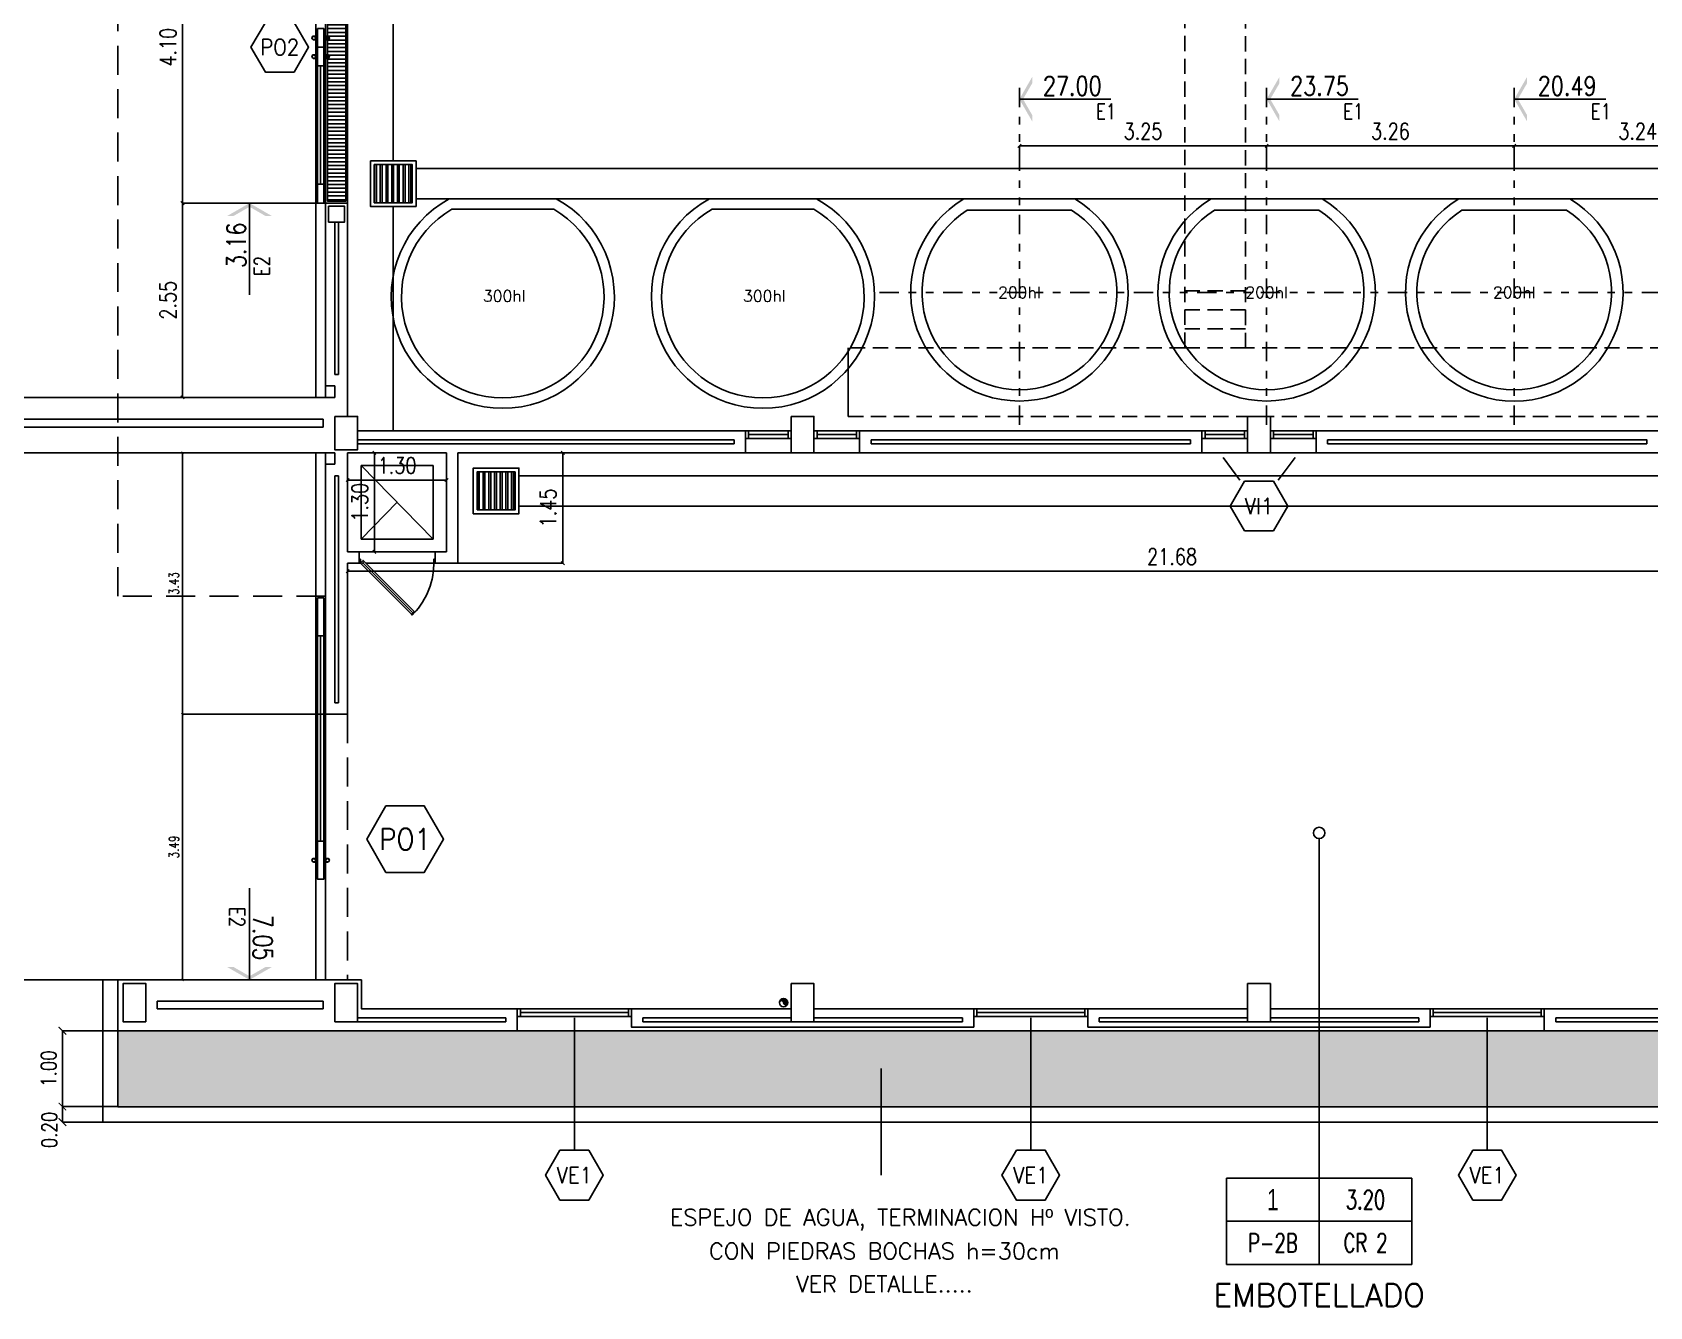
# Model space of a CAD drawing. Extents: x 3 to 114, y 126 to 173.
# Drawn here: x 19.88 to 41.13, y 127.44 to 144.2 of the extents above; entities that cross this region are included whole.
import ezdxf
from ezdxf.enums import TextEntityAlignment as Align

# ---------------------------------------------------------------- set-up
doc = ezdxf.new("R2010")
doc.units = 0
doc.header["$LTSCALE"] = 0.02
doc.header["$MEASUREMENT"] = 0
doc.header["$PDMODE"] = 35
for name, pattern in [('DIVIDE', [31.75, 12.7, -6.35, 0, -6.35, 0, -6.35]), ('HIDDEN', [9.525, 6.35, -3.175]), ('TRAZOS2', [0.375, 0.25, -0.125])]:
    doc.linetypes.add(name, pattern=pattern)
doc.layers.get('0').update_dxf_attribs({"linetype": 'CONTINUOUS'})
doc.layers.get('Defpoints').update_dxf_attribs({"linetype": 'CONTINUOUS'})
for name, color, linetype in [('-alisado-ferrite rojo', 24, 'CONTINUOUS'), ('-CARP-MARC', 2, 'CONTINUOUS'), ('-CARP-VIDRI', 1, 'CONTINUOUS'), ('-LOCAL-TXT', 3, 'CONTINUOUS'), ('-REJILLAS', 8, 'CONTINUOUS'), ('-tabique-tanque', 5, 'CONTINUOUS'), ('-VISTA-3', 8, 'CONTINUOUS'), ('10-1-COTA-ACUM-100', 2, 'CONTINUOUS'), ('10-2-COTA-ACUM-100', 2, 'CONTINUOUS'), ('10-CARP-DETA', 30, 'CONTINUOUS'), ('10-CARP-INSE-SIMB', 2, 'CONTINUOUS'), ('10-CARP-MANO-ABRI', 30, 'CONTINUOUS'), ('10-CARP-MARC', 2, 'CONTINUOUS'), ('10-CARP-VENT-ANRE', 4, 'CONTINUOUS'), ('10-COTA-PARC-100', 4, 'CONTINUOUS'), ('10-TERMINACION-LOCALES', 7, 'CONTINUOUS'), ('10-TERMINACION-MUROS', 2, 'CONTINUOUS'), ('252', 252, 'CONTINUOUS'), ('AGUA', 140, 'CONTINUOUS'), ('columnas', 6, 'CONTINUOUS'), ('EJES-TANQUES', 1, 'TRAZOS2'), ('ladrillo', 30, 'CONTINUOUS'), ('PROYECCION', 7, 'HIDDEN'), ('VISTA-1', 7, 'CONTINUOUS'), ('VISTA-3', 8, 'CONTINUOUS'), ('VISTA-4', 1, 'CONTINUOUS')]:
    doc.layers.add(name, color=color, linetype=linetype)
doc.styles.add('arial', font='ARIAL.TTF')
doc.styles.add('COTAS', font='ROMANS.shx', dxfattribs={"width": 0.8})
doc.styles.add('NICO', font='romans.shx', dxfattribs={"height": 0.2})
doc.styles.add('ROMANS', font='romans')
doc.dimstyles.new('COTA-S-S-2-100', dxfattribs={"dimscale": 2, "dimtxt": 2, "dimasz": 0.05, "dimexe": 0, "dimexo": 0, "dimgap": 0.04, "dimtad": 1, "dimzin": 0, "dimdsep": 46, "dimtxsty": 'COTAS', "dimblk1": 'ARCHTICK', "dimblk2": 'ARCHTICK', "dimsah": 1, "dimcen": 0.1, "dimclrd": 256, "dimclre": 8, "dimclrt": 256, "dimadec": 0, "dimazin": 0, "dimtfac": 1, "dimtix": 1, "dimtmove": 2, "dimatfit": 3, "dimldrblk": 'ARCHTICK', "dimfxl": 0, "dimtolj": 1, "dimtzin": 0, "dimarcsym": 0})
doc.dimstyles.new('COTA-S-S-2-50', dxfattribs={"dimscale": 0.5, "dimtxt": 0.25, "dimasz": 0.05, "dimexe": 0, "dimexo": 0, "dimgap": 0.1, "dimtad": 1, "dimzin": 4, "dimdsep": 46, "dimtxsty": 'COTAS', "dimblk": 'OBLIQUE', "dimblk1": 'NONE', "dimblk2": 'M2_COTA', "dimcen": 0.1, "dimclrd": 2, "dimclre": 2, "dimclrt": 2, "dimadec": 0, "dimazin": 0, "dimtfac": 1, "dimtix": 1, "dimtmove": 2, "dimatfit": 3, "dimldrblk": 'M2_COTA', "dimfxl": 0, "dimtolj": 1, "dimtzin": 0, "dimarcsym": 0})

# ---------------------------------------------------------------- blocks, each defined once
blk = doc.blocks.new('FLE-A-ID')
at = {"linetype": 'ByBlock'}
blk.add_line((1.204, 0), (0, 0), dxfattribs=at)
for points in [[(0.168, 0.292), (0.168, 0.208), (0, 0), (0.048, 0)], [(0.168, -0.292), (0.168, -0.208), (0, 0), (0.048, 0)]]:
    blk.add_solid(points)
at = {"style": 'COTAS', "width": 0.8}
blk.add_attdef('NUMEJE', (1.204, 0.262), '', height=0.2, rotation=180, dxfattribs=at)
blk.add_attdef('ACUTA', text='', height=0.25, rotation=180, dxfattribs=at).set_placement((0.333, -0.05), align=Align.RIGHT)
blk = doc.blocks.new('_OBLIQUE')
at = {"color": 0, "linetype": 'ByBlock'}
blk.add_line((-0.5, -0.5), (0.5, 0.5), dxfattribs=at)
blk = doc.blocks.new('*D26')
at = {"layer": '10-COTA-PARC-100', "color": 2, "lineweight": -2}
for p, q in [((21, 159.369), (19.35, 159.369)), ((19.35, 159.369), (19.35, 139.399)), ((21, 139.399), (19.35, 139.399))]:
    blk.add_line(p, q, dxfattribs=at)
at = {"layer": 'Defpoints', "color": 0}
for p in [(21, 159.369), (19.35, 139.399), (21, 139.399)]:
    blk.add_point(p, dxfattribs=at)
at = {"layer": '10-COTA-PARC-100', "color": 2, "lineweight": -2, "xscale": 0.0425, "yscale": 0.0425, "zscale": 0.0425}
for p, rotation in [((19.35, 159.369), 90), ((19.35, 139.399), 270)]:
    blk.add_blockref('_OBLIQUE', p, dxfattribs=dict(at, rotation=rotation))
at = {"layer": '10-COTA-PARC-100', "color": 2, "insert": (19.159, 148.884), "char_height": 0.2125, "attachment_point": 5, "rotation": 90, "style": 'COTAS'}
blk.add_mtext('\\A1;19.97', dxfattribs=at)
blk = doc.blocks.new('_None')
blk = doc.blocks.new('M2_COTA')
for p, q in [((-1, 0), (0, 0)), ((0, 1), (0, -1))]:
    blk.add_line(p, q)
at = {"const_width": 0.2}
blk.add_lwpolyline([(-1, -1), (1, 1)], dxfattribs=at)
blk = doc.blocks.new('*D88')
at = {"layer": '10-COTA-PARC-100', "color": 2, "lineweight": -2}
for p, q in [((24.02, 136.289), (24.02, 137.113)), ((45.695, 137.113), (24.02, 137.113)), ((45.695, 135.369), (45.695, 137.113))]:
    blk.add_line(p, q, dxfattribs=at)
at = {"layer": 'Defpoints', "color": 0}
for p in [(24.02, 137.113), (24.02, 136.289), (45.695, 135.369)]:
    blk.add_point(p, dxfattribs=at)
at = {"layer": '10-COTA-PARC-100', "color": 2, "lineweight": -2, "xscale": 0.0425, "yscale": 0.0425, "zscale": 0.0425, "rotation": 180}
blk.add_blockref('_OBLIQUE', (24.02, 137.113), dxfattribs=at)
at = {"layer": '10-COTA-PARC-100', "color": 2, "lineweight": -2, "xscale": 0.0425, "yscale": 0.0425, "zscale": 0.0425}
blk.add_blockref('_OBLIQUE', (45.695, 137.113), dxfattribs=at)
at = {"layer": '10-COTA-PARC-100', "color": 2, "insert": (34.857, 137.305), "char_height": 0.2125, "attachment_point": 5, "style": 'COTAS'}
blk.add_mtext('\\A1;21.68', dxfattribs=at)
blk = doc.blocks.new('*D89')
at = {"layer": '10-COTA-PARC-100', "color": 2, "lineweight": -2}
for p, q in [((24.02, 138.669), (24.02, 138.312)), ((25.32, 138.669), (25.32, 138.312)), ((24.02, 138.312), (25.32, 138.312))]:
    blk.add_line(p, q, dxfattribs=at)
at = {"layer": 'Defpoints', "color": 0}
for p in [(24.02, 138.669), (25.32, 138.669), (25.32, 138.312)]:
    blk.add_point(p, dxfattribs=at)
at = {"layer": '10-COTA-PARC-100', "color": 2, "lineweight": -2, "xscale": 0.0425, "yscale": 0.0425, "zscale": 0.0425, "rotation": 180}
blk.add_blockref('_OBLIQUE', (24.02, 138.312), dxfattribs=at)
at = {"layer": '10-COTA-PARC-100', "color": 2, "lineweight": -2, "xscale": 0.0425, "yscale": 0.0425, "zscale": 0.0425}
blk.add_blockref('_OBLIQUE', (25.32, 138.312), dxfattribs=at)
at = {"layer": '10-COTA-PARC-100', "color": 2, "insert": (24.67, 138.503), "char_height": 0.2125, "attachment_point": 5, "style": 'COTAS'}
blk.add_mtext('\\A1;1.30', dxfattribs=at)
blk = doc.blocks.new('*D90')
at = {"layer": '10-COTA-PARC-100', "color": 2, "lineweight": -2}
for p, q in [((24.02, 138.669), (24.371, 138.669)), ((24.371, 138.669), (24.371, 137.369)), ((24.02, 137.369), (24.371, 137.369))]:
    blk.add_line(p, q, dxfattribs=at)
at = {"layer": 'Defpoints', "color": 0}
for p in [(24.02, 138.669), (24.02, 137.369), (24.371, 137.369)]:
    blk.add_point(p, dxfattribs=at)
at = {"layer": '10-COTA-PARC-100', "color": 2, "lineweight": -2, "xscale": 0.0425, "yscale": 0.0425, "zscale": 0.0425}
for p, rotation in [((24.371, 138.669), 90), ((24.371, 137.369), 270)]:
    blk.add_blockref('_OBLIQUE', p, dxfattribs=dict(at, rotation=rotation))
at = {"layer": '10-COTA-PARC-100', "color": 2, "insert": (24.18, 138.019), "char_height": 0.2125, "attachment_point": 5, "rotation": 90, "style": 'COTAS'}
blk.add_mtext('\\A1;1.30', dxfattribs=at)
blk = doc.blocks.new('*D91')
at = {"layer": '10-COTA-PARC-100', "color": 2, "lineweight": -2}
for p, q in [((25.47, 138.669), (26.847, 138.669)), ((26.847, 137.219), (26.847, 138.669)), ((25.47, 137.219), (26.847, 137.219))]:
    blk.add_line(p, q, dxfattribs=at)
at = {"layer": 'Defpoints', "color": 0}
for p in [(25.47, 138.669), (26.847, 138.669), (25.47, 137.219)]:
    blk.add_point(p, dxfattribs=at)
at = {"layer": '10-COTA-PARC-100', "color": 2, "lineweight": -2, "xscale": 0.0425, "yscale": 0.0425, "zscale": 0.0425}
for p, rotation in [((26.847, 138.669), 90), ((26.847, 137.219), 270)]:
    blk.add_blockref('_OBLIQUE', p, dxfattribs=dict(at, rotation=rotation))
at = {"layer": '10-COTA-PARC-100', "color": 2, "insert": (26.655, 137.944), "char_height": 0.2125, "attachment_point": 5, "rotation": 90, "style": 'COTAS'}
blk.add_mtext('\\A1;1.45', dxfattribs=at)
blk = doc.blocks.new('*D95')
at = {"layer": '10-COTA-PARC-100', "color": 2, "lineweight": -2}
for p, q in [((23.23, 146.053), (21.85, 146.053)), ((21.85, 146.053), (21.85, 141.953)), ((23.23, 141.953), (21.85, 141.953))]:
    blk.add_line(p, q, dxfattribs=at)
at = {"layer": 'Defpoints', "color": 0}
for p in [(23.23, 146.053), (21.85, 141.953), (23.23, 141.953)]:
    blk.add_point(p, dxfattribs=at)
at = {"layer": '10-COTA-PARC-100', "color": 2, "lineweight": -2, "xscale": 0.0425, "yscale": 0.0425, "zscale": 0.0425}
for p, rotation in [((21.85, 146.053), 90), ((21.85, 141.953), 270)]:
    blk.add_blockref('_OBLIQUE', p, dxfattribs=dict(at, rotation=rotation))
at = {"layer": '10-COTA-PARC-100', "color": 2, "insert": (21.659, 144.003), "char_height": 0.2125, "attachment_point": 5, "rotation": 90, "style": 'COTAS'}
blk.add_mtext('\\A1;4.10', dxfattribs=at)
blk = doc.blocks.new('*D96')
at = {"layer": '10-COTA-PARC-100', "color": 2, "lineweight": -2}
for p, q in [((23.23, 141.953), (21.85, 141.953)), ((21.85, 141.953), (21.85, 139.399)), ((23.23, 139.399), (21.85, 139.399))]:
    blk.add_line(p, q, dxfattribs=at)
at = {"layer": 'Defpoints', "color": 0}
for p in [(23.23, 141.953), (21.85, 139.399), (23.23, 139.399)]:
    blk.add_point(p, dxfattribs=at)
at = {"layer": '10-COTA-PARC-100', "color": 2, "lineweight": -2, "xscale": 0.0425, "yscale": 0.0425, "zscale": 0.0425}
for p, rotation in [((21.85, 141.953), 90), ((21.85, 139.399), 270)]:
    blk.add_blockref('_OBLIQUE', p, dxfattribs=dict(at, rotation=rotation))
at = {"layer": '10-COTA-PARC-100', "color": 2, "insert": (21.659, 140.676), "char_height": 0.2125, "attachment_point": 5, "rotation": 90, "style": 'COTAS'}
blk.add_mtext('\\A1;2.55', dxfattribs=at)
blk = doc.blocks.new('*D131')
at = {"layer": '10-COTA-PARC-100', "color": 2, "lineweight": -2}
for p, q in [((39.355, 142.409), (39.355, 142.707)), ((42.6, 142.707), (39.355, 142.707)), ((42.6, 142.409), (42.6, 142.707))]:
    blk.add_line(p, q, dxfattribs=at)
at = {"layer": 'Defpoints', "color": 0}
for p in [(39.355, 142.707), (39.355, 142.409), (42.6, 142.409)]:
    blk.add_point(p, dxfattribs=at)
at = {"layer": '10-COTA-PARC-100', "color": 2, "lineweight": -2, "xscale": 0.0425, "yscale": 0.0425, "zscale": 0.0425, "rotation": 180}
blk.add_blockref('_OBLIQUE', (39.355, 142.707), dxfattribs=at)
at = {"layer": '10-COTA-PARC-100', "color": 2, "lineweight": -2, "xscale": 0.0425, "yscale": 0.0425, "zscale": 0.0425}
blk.add_blockref('_OBLIQUE', (42.6, 142.707), dxfattribs=at)
at = {"layer": '10-COTA-PARC-100', "color": 2, "insert": (40.978, 142.898), "char_height": 0.2125, "attachment_point": 5, "style": 'COTAS'}
blk.add_mtext('\\A1;3.24', dxfattribs=at)
blk = doc.blocks.new('*D132')
at = {"layer": '10-COTA-PARC-100', "color": 2, "lineweight": -2}
for p, q in [((36.1, 142.409), (36.1, 142.707)), ((39.355, 142.707), (36.1, 142.707)), ((39.355, 142.409), (39.355, 142.707))]:
    blk.add_line(p, q, dxfattribs=at)
at = {"layer": 'Defpoints', "color": 0}
for p in [(36.1, 142.707), (36.1, 142.409), (39.355, 142.409)]:
    blk.add_point(p, dxfattribs=at)
at = {"layer": '10-COTA-PARC-100', "color": 2, "lineweight": -2, "xscale": 0.0425, "yscale": 0.0425, "zscale": 0.0425, "rotation": 180}
blk.add_blockref('_OBLIQUE', (36.1, 142.707), dxfattribs=at)
at = {"layer": '10-COTA-PARC-100', "color": 2, "lineweight": -2, "xscale": 0.0425, "yscale": 0.0425, "zscale": 0.0425}
blk.add_blockref('_OBLIQUE', (39.355, 142.707), dxfattribs=at)
at = {"layer": '10-COTA-PARC-100', "color": 2, "insert": (37.728, 142.898), "char_height": 0.2125, "attachment_point": 5, "style": 'COTAS'}
blk.add_mtext('\\A1;3.26', dxfattribs=at)
blk = doc.blocks.new('*D133')
at = {"layer": '10-COTA-PARC-100', "color": 2, "lineweight": -2}
for p, q in [((32.85, 142.409), (32.85, 142.707)), ((36.1, 142.707), (32.85, 142.707)), ((36.1, 142.409), (36.1, 142.707))]:
    blk.add_line(p, q, dxfattribs=at)
at = {"layer": 'Defpoints', "color": 0}
for p in [(32.85, 142.707), (32.85, 142.409), (36.1, 142.409)]:
    blk.add_point(p, dxfattribs=at)
at = {"layer": '10-COTA-PARC-100', "color": 2, "lineweight": -2, "xscale": 0.0425, "yscale": 0.0425, "zscale": 0.0425, "rotation": 180}
blk.add_blockref('_OBLIQUE', (32.85, 142.707), dxfattribs=at)
at = {"layer": '10-COTA-PARC-100', "color": 2, "lineweight": -2, "xscale": 0.0425, "yscale": 0.0425, "zscale": 0.0425}
blk.add_blockref('_OBLIQUE', (36.1, 142.707), dxfattribs=at)
at = {"layer": '10-COTA-PARC-100', "color": 2, "insert": (34.475, 142.898), "char_height": 0.2125, "attachment_point": 5, "style": 'COTAS'}
blk.add_mtext('\\A1;3.25', dxfattribs=at)
blk = doc.blocks.new('LOCAL-TERMIS')
at = {"layer": '10-TERMINACION-LOCALES'}
for p, q in [((0.65, 0.303), (-0.65, 0.303)), ((-0.65, 0.303), (-0.65, -0.303)), ((0, 0.303), (0, -0.303)), ((0.65, -0.303), (0.65, 0.303)), ((-0.65, -0.303), (0.65, -0.303))]:
    blk.add_line(p, q, dxfattribs=at)
blk.add_lwpolyline([(0.65, 0), (-0.65, 0)], dxfattribs=at)
at = {"layer": '10-TERMINACION-LOCALES', "style": 'COTAS', "width": 0.7}
for tag, p in [('H-CIE', (0.325, 0.152)), ('PISO', (-0.325, -0.152)), ('TERM', (0.325, -0.152))]:
    blk.add_attdef(tag, text='', height=0.132, dxfattribs=at).set_placement(p, align=Align.MIDDLE_CENTER)
at = {"layer": '10-TERMINACION-MUROS', "style": 'arial', "width": 0.7}
blk.add_attdef('NUM-LOCAL', text='', height=0.15, dxfattribs=at).set_placement((-0.325, 0.152), align=Align.MIDDLE_CENTER)
blk = doc.blocks.new('*D143')
at = {"layer": '10-COTA-PARC-100', "color": 2, "lineweight": -2}
for p, q in [((23.63, 138.669), (21.85, 138.669)), ((21.85, 135.234), (21.85, 138.669)), ((23.73, 135.234), (21.85, 135.234))]:
    blk.add_line(p, q, dxfattribs=at)
at = {"layer": 'Defpoints', "color": 0}
for p in [(21.85, 138.669), (23.63, 138.669), (23.73, 135.234)]:
    blk.add_point(p, dxfattribs=at)
at = {"layer": '10-COTA-PARC-100', "color": 2, "lineweight": -2, "xscale": 0.025, "yscale": 0.025, "zscale": 0.025}
for p, rotation in [((21.85, 138.669), 90), ((21.85, 135.234), 270)]:
    blk.add_blockref('_OBLIQUE', p, dxfattribs=dict(at, rotation=rotation))
at = {"layer": '10-COTA-PARC-100', "color": 2, "insert": (21.737, 136.951), "char_height": 0.125, "attachment_point": 5, "rotation": 90, "style": 'COTAS'}
blk.add_mtext('\\A1;3.43', dxfattribs=at)
blk = doc.blocks.new('*D144')
at = {"layer": '10-COTA-PARC-100', "color": 2, "lineweight": -2}
for p, q in [((23.73, 135.234), (21.85, 135.234)), ((21.85, 135.234), (21.85, 131.739)), ((23.73, 131.739), (21.85, 131.739))]:
    blk.add_line(p, q, dxfattribs=at)
at = {"layer": 'Defpoints', "color": 0}
for p in [(23.73, 135.234), (21.85, 131.739), (23.73, 131.739)]:
    blk.add_point(p, dxfattribs=at)
at = {"layer": '10-COTA-PARC-100', "color": 2, "lineweight": -2, "xscale": 0.025, "yscale": 0.025, "zscale": 0.025}
for p, rotation in [((21.85, 135.234), 90), ((21.85, 131.739), 270)]:
    blk.add_blockref('_OBLIQUE', p, dxfattribs=dict(at, rotation=rotation))
at = {"layer": '10-COTA-PARC-100', "color": 2, "insert": (21.737, 133.486), "char_height": 0.125, "attachment_point": 5, "rotation": 90, "style": 'COTAS'}
blk.add_mtext('\\A1;3.49', dxfattribs=at)
blk = doc.blocks.new('_ARCHTICK')
at = {"color": 0, "linetype": 'ByBlock', "const_width": 0.15}
blk.add_lwpolyline([(-0.5, -0.5), (0.5, 0.5)], dxfattribs=at)
blk = doc.blocks.new('*D147')
at = {"layer": '10-COTA-PARC-100', "color": 8, "lineweight": -2}
blk.add_line((21, 131.07), (20.27, 131.07), dxfattribs=at)
at = {"layer": '10-COTA-PARC-100', "lineweight": -2}
blk.add_line((20.27, 131.07), (20.27, 130.073), dxfattribs=at)
at = {"layer": 'Defpoints', "color": 0}
for p in [(21, 131.07, 0), (20.27, 130.073), (20.27, 130.073)]:
    blk.add_point(p, dxfattribs=at)
at = {"layer": '10-COTA-PARC-100', "lineweight": -2, "xscale": 0.1, "yscale": 0.1, "zscale": 0.1}
for p, rotation in [((20.27, 131.07), 90), ((20.27, 130.073), 270)]:
    blk.add_blockref('_ARCHTICK', p, dxfattribs=dict(at, rotation=rotation))
at = {"layer": '10-COTA-PARC-100', "insert": (20.09, 130.572), "char_height": 0.2, "attachment_point": 5, "rotation": 90, "style": 'COTAS'}
blk.add_mtext('\\A1;1.00', dxfattribs=at)
blk = doc.blocks.new('*D148')
at = {"layer": '10-COTA-PARC-100', "color": 8, "lineweight": -2}
for p, q in [((21, 130.073), (20.27, 130.073)), ((21.217, 129.869), (20.27, 129.869))]:
    blk.add_line(p, q, dxfattribs=at)
at = {"layer": '10-COTA-PARC-100', "lineweight": -2}
blk.add_line((20.27, 130.073), (20.27, 129.869), dxfattribs=at)
at = {"layer": 'Defpoints', "color": 0}
for p in [(21, 130.073, 0), (20.27, 129.869), (21.217, 129.869)]:
    blk.add_point(p, dxfattribs=at)
at = {"layer": '10-COTA-PARC-100', "lineweight": -2, "xscale": 0.1, "yscale": 0.1, "zscale": 0.1}
for p, rotation in [((20.27, 130.073), 90), ((20.27, 129.869), 270)]:
    blk.add_blockref('_ARCHTICK', p, dxfattribs=dict(at, rotation=rotation))
at = {"layer": '10-COTA-PARC-100', "insert": (20.099, 129.765), "char_height": 0.2, "attachment_point": 5, "rotation": 90, "style": 'COTAS'}
blk.add_mtext('\\A1;0.20', dxfattribs=at)
blk = doc.blocks.new('CARP-SI0')
blk.add_lwpolyline([(-0.224, 0.388), (-0.449, 0), (-0.224, -0.388), (0.224, -0.388), (0.449, 0), (0.224, 0.388)], close=True)
at = {"style": 'ROMANS', "width": 0.9}
blk.add_attdef('CARP', text='', height=0.25, dxfattribs=at).set_placement((0, 0), align=Align.MIDDLE)
at = {"style": 'ROMANS', "flags": 1}
for tag, p in [('MURO', (0.042, -0.598)), ('L-VANO', (-0.005, -0.936)), ('A-VANO', (0.005, -1.349))]:
    blk.add_attdef(tag, text='', height=0.25, dxfattribs=at).set_placement(p, align=Align.MIDDLE)

msp = doc.modelspace()

# ---------------------------------------------------------------- hatches: boundary and pattern name
at = {"layer": '-REJILLAS'}
h = msp.add_hatch(dxfattribs=at)
h.set_pattern_fill('ANSI32', color=256, scale=0.2, angle=585, style=0)
h.set_pattern_definition([(90, (-20722.350985, -2103.23836), (-0.075, 4e-12), []), (90, (-20722.325985, -2103.21336), (-0.075, 4e-12), [])])
h.paths.add_polyline_path([(24.37, 142.459), (24.37, 141.959), (24.87, 141.959), (24.87, 142.459)])
h = msp.add_hatch(dxfattribs=at)
h.set_pattern_fill('ANSI32', color=256, scale=0.2, angle=585, style=0)
h.set_pattern_definition([(270, (-20721.00001, 2383.61578), (-0.075, -5e-12), []), (270, (-20720.97501, 2383.59078), (-0.075, -5e-12), [])])
h.paths.add_polyline_path([(25.721, 137.919), (25.721, 138.419), (26.221, 138.419), (26.221, 137.919)])
at = {"layer": 'AGUA'}
h = msp.add_hatch(color=256, dxfattribs=at)
h.paths.add_polyline_path([(21, 130.069), (47.85, 130.069), (47.85, 131.069), (21, 131.069)])
edge = h.paths.add_edge_path(flags=16)
edge.add_line((47.85, 130.069), (21, 130.069))
at = {"layer": 'VISTA-1'}
msp.add_hatch(color=2, dxfattribs=at).paths.add_polyline_path([(29.805, 131.439, -1), (29.75, 131.439, 1), (29.695, 131.439, -1)])
at = {"layer": 'VISTA-3'}
h = msp.add_hatch(dxfattribs=at)
h.set_pattern_fill('_USER', color=256, scale=0.05, style=0, pattern_type=0)
h.set_pattern_definition([(0, (-1e-09, 25.297845), (0, 0.05), [])])
h.paths.add_polyline_path([(23.755, 146.028), (23.995, 146.028), (23.995, 141.978), (23.755, 141.978)])

# ---------------------------------------------------------------- linework, layer by layer
at = {"layer": '-alisado-ferrite rojo', "extrusion": (0, 0, -1)}
msp.add_lwpolyline([(-24.92, 142.409), (-53.85, 142.409), (-53.85, 142.009), (-24.92, 142.009)], close=True, dxfattribs=at)
at = {"layer": '-CARP-MARC'}
for points in [[(24.187, 137.219), (24.187, 137.269), (24.17, 137.269), (24.17, 137.219)], [(24.2, 137.206), (24.235, 137.242), (24.223, 137.254), (24.187, 137.219)], [(25.17, 137.219), (25.17, 137.269), (25.152, 137.269), (25.152, 137.219)], [(24.87, 136.536), (24.905, 136.572), (24.893, 136.584), (24.857, 136.549)], [(24.87, 136.536), (24.905, 136.572), (24.893, 136.584), (24.857, 136.549)]]:
    msp.add_lwpolyline(points, close=True, dxfattribs=at)
at = {"layer": '-CARP-VIDRI'}
for p, q in [((24.857, 136.549), (24.2, 137.206)), ((24.857, 136.549), (24.2, 137.206)), ((24.875, 136.566), (24.218, 137.224)), ((24.875, 136.566), (24.218, 137.224)), ((24.893, 136.584), (24.235, 137.242)), ((24.893, 136.584), (24.235, 137.242))]:
    msp.add_line(p, q, dxfattribs=at)
at = {"layer": '-REJILLAS'}
for p, q in [((24.62, 142.509), (24.62, 145.469)), ((24.62, 138.959), (24.62, 141.909))]:
    msp.add_line(p, q, dxfattribs=at)
at = {"layer": '-REJILLAS', "color": 7}
for points in [[(23.73, 146.053), (24.02, 146.053), (24.02, 141.953), (23.73, 141.953)], [(23.755, 146.028), (23.995, 146.028), (23.995, 141.978), (23.755, 141.978)], [(24.32, 142.509), (24.92, 142.509), (24.92, 141.909), (24.32, 141.909)], [(24.37, 142.459), (24.87, 142.459), (24.87, 141.959), (24.37, 141.959)], [(25.671, 137.869), (26.271, 137.869), (26.271, 138.469), (25.671, 138.469)], [(25.721, 137.919), (26.221, 137.919), (26.221, 138.419), (25.721, 138.419)], [(26.271, 137.969), (53.85, 137.969), (53.85, 138.369), (26.271, 138.369)]]:
    msp.add_lwpolyline(points, close=True, dxfattribs=at)
for points in [[(24.92, 142.009), (53.85, 142.009), (53.85, 142.409), (24.92, 142.409)], [(21, 131.739), (8.745, 131.739), (8.745, 138.669), (17.775, 138.669)]]:
    msp.add_lwpolyline(points, dxfattribs=at)
at = {"layer": '-tabique-tanque', "color": 3}
for points in [[(26.763, 142.009, -3.911521), (25.355, 142.009)], [(26.728, 141.874, -3.714835), (25.391, 141.874)], [(30.183, 142.009, -3.911521), (28.775, 142.009)], [(30.147, 141.874, -3.714835), (28.81, 141.874)]]:
    msp.add_lwpolyline(points, format="xyb", close=True, dxfattribs=at)
at = {"layer": '-tabique-tanque'}
for points in [[(32.121, 142.009), (33.579, 142.009, -3.646917)], [(32.163, 141.859), (33.537, 141.859, -3.435113)], [(35.371, 142.009), (36.829, 142.009, -3.646917)], [(35.413, 141.859), (36.787, 141.859, -3.435113)], [(38.626, 142.009), (40.085, 142.009, -3.646917)], [(38.668, 141.859), (40.042, 141.859, -3.435113)]]:
    msp.add_lwpolyline(points, format="xyb", close=True, dxfattribs=at)
at = {"layer": '-VISTA-3'}
for p, q in [((24.198, 138.503), (25.142, 137.534)), ((24.198, 137.534), (24.67, 138.019))]:
    msp.add_line(p, q, dxfattribs=at)
at = {"color": 0}
msp.add_line((30.599, 140.049, 0), (30.599, 139.149, 0), dxfattribs=at)
at = {"layer": '10-2-COTA-ACUM-100'}
msp.add_line((23.73, 141.953), (22.73, 141.953), dxfattribs=at)
at = {"layer": '10-CARP-DETA'}
for p, q in [((29.81, 138.909), (29.29, 138.909)), ((30.19, 138.909), (30.71, 138.909)), ((35.81, 138.909), (35.29, 138.909)), ((36.19, 138.909), (36.71, 138.909)), ((26.29, 131.309), (27.71, 131.309)), ((32.29, 131.309), (33.71, 131.309)), ((38.29, 131.309), (39.71, 131.309))]:
    msp.add_line(p, q, dxfattribs=at)
at = {"layer": '10-CARP-INSE-SIMB'}
for p, q in [((35.748, 138.308), (35.527, 138.608)), ((36.252, 138.308), (36.473, 138.608)), ((27, 129.498), (27, 131.239)), ((33, 129.498), (33, 131.239)), ((39, 129.498), (39, 131.239))]:
    msp.add_line(p, q, dxfattribs=at)
at = {"layer": '10-CARP-MANO-ABRI'}
msp.add_arc((24.187, 137.219), 0.965, 316.484, 1.484, dxfattribs=at)
msp.add_arc((24.187, 137.219), 0.965, 316.484, 1.484, dxfattribs=at)
at = {"layer": '10-CARP-MARC'}
for points in [[(29.25, 138.859), (29.29, 138.859), (29.29, 138.859), (29.29, 138.859), (29.29, 138.859), (29.29, 138.859), (29.29, 138.959), (29.25, 138.959), (29.25, 138.959)], [(29.85, 138.859), (29.81, 138.859), (29.81, 138.859), (29.81, 138.859), (29.81, 138.859), (29.81, 138.859), (29.81, 138.959), (29.85, 138.959), (29.85, 138.959)], [(30.15, 138.859), (30.19, 138.859), (30.19, 138.859), (30.19, 138.859), (30.19, 138.859), (30.19, 138.859), (30.19, 138.959), (30.15, 138.959), (30.15, 138.959)], [(30.75, 138.859), (30.71, 138.859), (30.71, 138.859), (30.71, 138.859), (30.71, 138.859), (30.71, 138.859), (30.71, 138.959), (30.75, 138.959), (30.75, 138.959)], [(35.25, 138.859), (35.29, 138.859), (35.29, 138.859), (35.29, 138.859), (35.29, 138.859), (35.29, 138.859), (35.29, 138.959), (35.25, 138.959), (35.25, 138.959)], [(35.85, 138.859), (35.81, 138.859), (35.81, 138.859), (35.81, 138.859), (35.81, 138.859), (35.81, 138.859), (35.81, 138.959), (35.85, 138.959), (35.85, 138.959)], [(36.15, 138.859), (36.19, 138.859), (36.19, 138.859), (36.19, 138.859), (36.19, 138.859), (36.19, 138.859), (36.19, 138.959), (36.15, 138.959), (36.15, 138.959)], [(36.75, 138.859), (36.71, 138.859), (36.71, 138.859), (36.71, 138.859), (36.71, 138.859), (36.71, 138.859), (36.71, 138.959), (36.75, 138.959), (36.75, 138.959)], [(26.25, 131.259), (26.29, 131.259), (26.29, 131.259), (26.29, 131.259), (26.29, 131.259), (26.29, 131.259), (26.29, 131.359), (26.25, 131.359), (26.25, 131.359)], [(27.75, 131.259), (27.71, 131.259), (27.71, 131.259), (27.71, 131.259), (27.71, 131.259), (27.71, 131.259), (27.71, 131.359), (27.75, 131.359), (27.75, 131.359)], [(32.25, 131.259), (32.29, 131.259), (32.29, 131.259), (32.29, 131.259), (32.29, 131.259), (32.29, 131.259), (32.29, 131.359), (32.25, 131.359), (32.25, 131.359)], [(33.75, 131.259), (33.71, 131.259), (33.71, 131.259), (33.71, 131.259), (33.71, 131.259), (33.71, 131.259), (33.71, 131.359), (33.75, 131.359), (33.75, 131.359)], [(38.25, 131.259), (38.29, 131.259), (38.29, 131.259), (38.29, 131.259), (38.29, 131.259), (38.29, 131.259), (38.29, 131.359), (38.25, 131.359), (38.25, 131.359)], [(39.75, 131.259), (39.71, 131.259), (39.71, 131.259), (39.71, 131.259), (39.71, 131.259), (39.71, 131.259), (39.71, 131.359), (39.75, 131.359), (39.75, 131.359)]]:
    msp.add_lwpolyline(points, close=True, dxfattribs=at)
at = {"layer": '10-CARP-VENT-ANRE'}
for p, q in [((29.81, 138.959), (29.29, 138.959)), ((29.81, 138.859), (29.29, 138.859)), ((30.19, 138.959), (30.71, 138.959)), ((30.19, 138.859), (30.71, 138.859)), ((35.81, 138.959), (35.29, 138.959)), ((35.81, 138.859), (35.29, 138.859)), ((36.19, 138.959), (36.71, 138.959)), ((36.19, 138.859), (36.71, 138.859)), ((26.29, 131.359), (27.71, 131.359)), ((26.29, 131.259), (27.71, 131.259)), ((32.29, 131.359), (33.71, 131.359)), ((32.29, 131.259), (33.71, 131.259)), ((38.29, 131.359), (39.71, 131.359)), ((38.29, 131.259), (39.71, 131.259))]:
    msp.add_line(p, q, dxfattribs=at)
at = {"layer": '252'}
for p, q in [((24.198, 137.534), (24.198, 138.503)), ((24.198, 138.503), (25.142, 138.503)), ((25.142, 137.534), (25.142, 138.503)), ((24.198, 137.534), (25.142, 137.534))]:
    msp.add_line(p, q, dxfattribs=at)
at = {"layer": 'AGUA'}
msp.add_lwpolyline([(21, 130.069), (47.85, 130.069), (47.85, 131.069), (21, 131.069)], close=True, dxfattribs=at)
at = {"layer": 'columnas'}
for points in [[(23.77, 141.703), (23.77, 141.913), (23.98, 141.913), (23.98, 141.703)], [(23.85, 139.149), (24.15, 139.149), (24.15, 138.709), (23.85, 138.709)], [(29.85, 139.149), (30.15, 139.149), (30.15, 138.669), (29.85, 138.669)], [(35.85, 139.149), (36.15, 139.149), (36.15, 138.669), (35.85, 138.669)], [(21.367, 131.189), (21.067, 131.189), (21.067, 131.689), (21.367, 131.689)], [(23.85, 131.189), (24.15, 131.189), (24.15, 131.689), (23.85, 131.689)], [(29.85, 131.189), (30.15, 131.189), (30.15, 131.689), (29.85, 131.689)], [(35.85, 131.189), (36.15, 131.189), (36.15, 131.689), (35.85, 131.689)]]:
    msp.add_lwpolyline(points, close=True, dxfattribs=at)
at = {"layer": 'EJES-TANQUES', "linetype": 'DIVIDE'}
for p, q in [((32.85, 139.039), (32.85, 143.527)), ((36.1, 139.039), (36.1, 143.527)), ((39.355, 139.039), (39.355, 143.527)), ((31.013, 140.779), (53.85, 140.779, 0))]:
    msp.add_line(p, q, dxfattribs=at)
at = {"layer": 'ladrillo', "color": 3}
for p, q in [((24.02, 141.953), (23.73, 141.953)), ((23.73, 139.549), (23.73, 141.953)), ((23.73, 139.549), (23.85, 139.549)), ((29.25, 138.669), (29.25, 138.959)), ((30.75, 138.669), (30.75, 138.959)), ((35.25, 138.669), (35.25, 138.959)), ((36.75, 138.669), (36.75, 138.959)), ((25.32, 138.669), (25.32, 137.369)), ((25.47, 138.669), (25.47, 137.219)), ((23.73, 138.519), (23.73, 135.234)), ((23.73, 138.519), (23.85, 138.519)), ((24.02, 137.369), (24.17, 137.369)), ((25.17, 137.369), (25.17, 137.219)), ((25.17, 137.369), (25.32, 137.369)), ((24.02, 137.219), (24.17, 137.219)), ((25.17, 137.219), (25.47, 137.219)), ((24.02, 135.234), (23.73, 135.234)), ((26.25, 131.069), (26.25, 131.359)), ((32.25, 131.119), (32.25, 131.359)), ((33.75, 131.119), (33.75, 131.359)), ((38.25, 131.119), (38.25, 131.359)), ((39.75, 131.069), (39.75, 131.359)), ((39.75, 131.069), (52.055, 131.069))]:
    msp.add_line(p, q, dxfattribs=at)
at = {"layer": 'ladrillo', "color": 2}
for p, q in [((23.85, 141.703), (23.85, 139.699)), ((23.9, 141.703), (23.85, 141.703)), ((23.85, 139.699), (23.9, 139.699)), ((23.7, 139.11), (18.3, 139.11)), ((23.7, 139.11), (23.7, 139.008)), ((23.7, 139.008), (18.3, 139.008)), ((29.1, 138.789), (29.1, 138.839)), ((30.9, 138.789), (30.9, 138.839)), ((35.1, 138.789), (35.1, 138.839)), ((36.9, 138.789), (36.9, 138.839)), ((23.85, 135.384), (23.85, 138.369)), ((23.85, 138.369), (23.9, 138.369)), ((23.9, 135.384), (23.85, 135.384)), ((23.7, 131.459), (21.517, 131.459)), ((21.517, 131.459), (21.517, 131.357)), ((23.7, 131.459), (23.7, 131.357)), ((23.7, 131.357), (21.517, 131.357)), ((26.1, 131.189), (26.1, 131.239)), ((27.9, 131.189), (27.9, 131.239)), ((32.1, 131.189), (32.1, 131.239)), ((33.9, 131.189), (33.9, 131.239)), ((38.1, 131.189), (38.1, 131.239)), ((39.9, 131.189), (39.9, 131.239)), ((47.85, 131.189), (39.9, 131.189))]:
    msp.add_line(p, q, dxfattribs=at)
at = {"layer": 'ladrillo', "color": 3}
for points in [[(24.02, 139.149), (24.02, 141.953)], [(23.85, 139.549), (23.85, 139.399)], [(17.775, 138.669), (17.775, 139.399), (23.85, 139.399)], [(24.15, 138.959), (29.25, 138.959)], [(30.75, 138.959), (35.25, 138.959)], [(36.75, 138.959), (41.25, 138.959)], [(17.775, 138.669), (23.85, 138.669)], [(23.85, 138.519), (23.85, 138.669)], [(24.02, 138.669), (24.02, 137.369)], [(24.02, 138.669), (25.32, 138.669)], [(25.47, 138.669), (29.25, 138.669)], [(30.75, 138.669), (35.25, 138.669)], [(36.75, 138.669), (41.25, 138.669)], [(24.17, 137.369), (24.17, 137.219)], [(24.02, 137.219), (24.02, 135.234)], [(21, 131.739), (21, 131.069), (26.25, 131.069)], [(26.25, 131.359), (24.2, 131.359), (24.2, 131.739), (21, 131.739)], [(27.75, 131.359), (29.85, 131.359)], [(27.75, 131.359), (27.75, 131.119), (32.25, 131.119)], [(30.15, 131.359), (32.25, 131.359)], [(33.75, 131.359), (35.85, 131.359)], [(36.15, 131.359), (38.25, 131.359)], [(39.75, 131.359), (41.85, 131.359)], [(33.75, 131.119), (38.25, 131.119)]]:
    msp.add_lwpolyline(points, dxfattribs=at)
at = {"layer": 'ladrillo', "color": 2}
for points in [[(23.9, 141.703), (23.9, 139.699)], [(29.1, 138.839), (24.15, 138.839)], [(35.1, 138.839), (30.9, 138.839)], [(41.1, 138.789), (41.1, 138.839), (36.9, 138.839)], [(29.1, 138.789), (24.15, 138.789)], [(35.1, 138.789), (30.9, 138.789)], [(41.1, 138.789), (36.9, 138.789)], [(23.9, 135.384), (23.9, 138.369)], [(26.1, 131.239), (24.15, 131.239)], [(26.1, 131.189), (24.15, 131.189)], [(29.85, 131.239), (27.9, 131.239)], [(32.1, 131.189), (27.9, 131.189)], [(32.1, 131.239), (30.15, 131.239)], [(35.85, 131.239), (33.9, 131.239)], [(38.1, 131.189), (33.9, 131.189)], [(38.1, 131.239), (36.15, 131.239)], [(41.85, 131.239), (39.9, 131.239)]]:
    msp.add_lwpolyline(points, dxfattribs=at)
at = {"layer": 'PROYECCION', "color": 7, "linetype": 'TRAZOS2', "ltscale": 40}
for p, q in [((35.023, 140.799, 0), (35.823, 140.799, 0)), ((35.023, 140.549, 0), (35.823, 140.549, 0)), ((35.023, 140.299, 0), (35.823, 140.299, 0)), ((53.04, 140.049, 0), (35.823, 140.049, 0)), ((30.599, 139.149, 0), (53.85, 139.149, 0))]:
    msp.add_line(p, q, dxfattribs=at)
at = {"layer": 'PROYECCION', "color": 2, "linetype": 'HIDDEN', "ltscale": 3}
for p, q in [((23.73, 135.234), (23.73, 131.739)), ((24.02, 135.234), (24.02, 131.739))]:
    msp.add_line(p, q, dxfattribs=at)
msp.add_lwpolyline([(23.73, 136.784), (21, 136.784), (21, 164.319)], dxfattribs=at)
at = {"layer": 'PROYECCION', "color": 0, "linetype": 'TRAZOS2', "ltscale": 40, "elevation": 0}
msp.add_lwpolyline([(35.023, 148.952), (35.023, 140.049), (35.823, 140.049), (35.823, 148.952)], dxfattribs=at)
at = {"layer": 'PROYECCION', "color": 7, "linetype": 'TRAZOS2', "ltscale": 40, "elevation": 0}
msp.add_lwpolyline([(35.023, 140.049), (30.599, 140.049)], dxfattribs=at)
at = {"layer": 'VISTA-1'}
for p, q in [((29.25, 138.669), (29.85, 138.669)), ((30.15, 138.669), (30.75, 138.669)), ((35.25, 138.669), (35.85, 138.669)), ((36.15, 138.669), (36.75, 138.669)), ((25.17, 137.369), (24.17, 137.369)), ((24.258, 137.219), (25.152, 137.219)), ((36.791, 128.564), (36.791, 133.596, 0)), ((21, 130.069), (21, 131.069)), ((26.25, 131.069), (39.75, 131.069)), ((31.032, 129.171), (31.032, 130.572)), ((47.85, 130.069), (21, 130.069))]:
    msp.add_line(p, q, dxfattribs=at)
msp.add_lwpolyline([(47.85, 129.869), (20.8, 129.869), (20.8, 131.739)], dxfattribs=at)
msp.add_circle((36.791, 133.671, 0), 0.075, dxfattribs=at)
at = {"layer": 'VISTA-1', "color": 2}
msp.add_circle((29.75, 131.439), 0.055, dxfattribs=at)
for centre, start, end in [((29.722, 131.439), 0, 180), ((29.777, 131.439), 180, 0)]:
    msp.add_arc(centre, 0.0275, start, end, dxfattribs=at)
at = {"layer": 'VISTA-3', "color": 7}
for p, q in [((23.6, 139.399), (23.6, 159.369)), ((23.625, 142.203), (23.625, 143.758)), ((23.665, 142.203), (23.665, 143.758)), ((23.705, 142.203), (23.705, 143.758)), ((23.73, 139.549), (23.73, 139.399)), ((23.6, 131.734), (23.6, 138.669)), ((23.73, 138.519), (23.73, 138.669)), ((23.625, 136.262), (23.625, 133.562)), ((23.665, 136.262), (23.665, 133.562)), ((23.705, 136.262), (23.705, 133.562)), ((23.73, 135.234), (23.73, 131.734))]:
    msp.add_line(p, q, dxfattribs=at)
at = {"layer": 'VISTA-3'}
for p, q in [((23.575, 144.15), (23.625, 144.15)), ((23.755, 144.15), (23.705, 144.15)), ((23.575, 144.1), (23.625, 144.1)), ((23.755, 144.1), (23.705, 144.1)), ((23.575, 143.905), (23.625, 143.905)), ((23.575, 143.855), (23.625, 143.855)), ((23.755, 143.905), (23.705, 143.905)), ((23.755, 143.855), (23.705, 143.855)), ((23.575, 133.337), (23.625, 133.337)), ((23.755, 133.337), (23.705, 133.337)), ((23.575, 133.287), (23.625, 133.287)), ((23.755, 133.287), (23.705, 133.287))]:
    msp.add_line(p, q, dxfattribs=at)
at = {"layer": 'VISTA-3', "color": 2}
for points in [[(23.625, 144.248), (23.625, 144.003), (23.705, 144.003), (23.705, 144.248)], [(23.625, 143.758), (23.625, 144.003), (23.705, 144.003), (23.705, 143.758)], [(23.625, 141.953), (23.625, 142.203), (23.705, 142.203), (23.705, 141.953)], [(23.705, 136.762), (23.705, 136.262), (23.625, 136.262), (23.625, 136.762)], [(23.705, 133.562), (23.705, 133.062), (23.625, 133.062), (23.625, 133.562)]]:
    msp.add_lwpolyline(points, close=True, dxfattribs=at)
for centre, radius in [((23.575, 144.125), 0.025), ((23.575, 144.125), 0.0225), ((23.755, 144.125), 0.025), ((23.755, 144.125), 0.0225), ((23.575, 143.88), 0.025), ((23.575, 143.88), 0.0225), ((23.755, 143.88), 0.025), ((23.755, 143.88), 0.0225), ((23.575, 133.312), 0.025), ((23.575, 133.312), 0.0225), ((23.755, 133.312), 0.025), ((23.755, 133.312), 0.0225)]:
    msp.add_circle(centre, radius, dxfattribs=at)
at = {"layer": 'VISTA-4'}
msp.add_line((21, 131.739), (20.8, 131.739), dxfattribs=at)

# ---------------------------------------------------------------- block references
at = {"extrusion": (2.05199e-08, 1.00772e-07, 1)}
ref = msp.add_blockref('LOCAL-TERMIS', (36.791, 128.564, 0), dxfattribs=dict(at, xscale=1.875, yscale=1.87500000000001, zscale=1.875000000000002))
ref.add_attrib('NUM-LOCAL', '1', dxfattribs={"layer": '10-TERMINACION-MUROS', "extrusion": (2.05199e-08, 1.00772e-07, 1), "height": 0.281, "style": 'arial', "width": 0.7}).set_placement((36.181, 128.849, 0), align=Align.MIDDLE_CENTER)
ref.add_attrib('H-CIE', '3.20', dxfattribs={"layer": '10-TERMINACION-LOCALES', "extrusion": (2.05199e-08, 1.00772e-07, 1), "height": 0.2469, "style": 'COTAS', "width": 0.7}).set_placement((37.4, 128.849, 0), align=Align.MIDDLE_CENTER)
ref.add_attrib('PISO', 'P-2B', dxfattribs={"layer": '10-TERMINACION-LOCALES', "extrusion": (2.05199e-08, 1.00772e-07, 1), "height": 0.2469, "style": 'COTAS', "width": 0.7}).set_placement((36.181, 128.28, 0), align=Align.MIDDLE_CENTER)
ref.add_attrib('TERM', 'CR 2', dxfattribs={"layer": '10-TERMINACION-LOCALES', "extrusion": (2.05199e-08, 1.00772e-07, 1), "height": 0.2469, "style": 'COTAS', "width": 0.7}).set_placement((37.4, 128.28, 0), align=Align.MIDDLE_CENTER)
at = {"layer": '10-1-COTA-ACUM-100'}
ref = msp.add_blockref('FLE-A-ID', (32.85, 143.32), dxfattribs=dict(at, xscale=-1, rotation=179.9999999995571))
ref.add_attrib('ACUTA', '27.00', dxfattribs={"layer": '0', "height": 0.25, "rotation": 360, "style": 'COTAS', "width": 0.8}).set_placement((33.931, 143.37), align=Align.RIGHT)
ref.add_attrib('NUMEJE', 'E1', (33.856, 143.059), dxfattribs={"layer": '0', "height": 0.2, "rotation": 360, "style": 'COTAS', "width": 0.8})
ref = msp.add_blockref('FLE-A-ID', (36.1, 143.32), dxfattribs=dict(at, xscale=-1, rotation=179.9999999995571))
ref.add_attrib('ACUTA', '23.75', dxfattribs={"layer": '0', "height": 0.25, "rotation": 360, "style": 'COTAS', "width": 0.8}).set_placement((37.181, 143.37), align=Align.RIGHT)
ref.add_attrib('NUMEJE', 'E1', (37.106, 143.059), dxfattribs={"layer": '0', "height": 0.2, "rotation": 360, "style": 'COTAS', "width": 0.8})
ref = msp.add_blockref('FLE-A-ID', (39.355, 143.32), dxfattribs=dict(at, xscale=-1, rotation=179.9999999995571))
ref.add_attrib('ACUTA', '20.49', dxfattribs={"layer": '0', "height": 0.25, "rotation": 360, "style": 'COTAS', "width": 0.8}).set_placement((40.436, 143.37), align=Align.RIGHT)
ref.add_attrib('NUMEJE', 'E1', (40.361, 143.059), dxfattribs={"layer": '0', "height": 0.2, "rotation": 360, "style": 'COTAS', "width": 0.8})
at = {"layer": '10-2-COTA-ACUM-100'}
ref = msp.add_blockref('FLE-A-ID', (22.73, 141.953), dxfattribs=dict(at, rotation=270.0000000004495))
ref.add_attrib('ACUTA', '3.16', dxfattribs={"layer": '0', "height": 0.25, "rotation": 90, "style": 'COTAS', "width": 0.8}).set_placement((22.68, 141.699), align=Align.RIGHT)
ref.add_attrib('NUMEJE', 'E2', (22.992, 140.991), dxfattribs={"layer": '0', "height": 0.2, "rotation": 90, "style": 'COTAS', "width": 0.8})
ref = msp.add_blockref('FLE-A-ID', (22.73, 131.739), dxfattribs=dict(at, rotation=90.00000000044948))
ref.add_attrib('ACUTA', '7.05', dxfattribs={"layer": '0', "height": 0.25, "rotation": 270, "style": 'COTAS', "width": 0.8}).set_placement((22.78, 131.993), align=Align.RIGHT)
ref.add_attrib('NUMEJE', 'E2', (22.468, 132.7), dxfattribs={"layer": '0', "height": 0.2, "rotation": 270, "style": 'COTAS', "width": 0.8})
at = {"layer": '10-CARP-INSE-SIMB'}
ref = msp.add_blockref('CARP-SI0', (23.127, 144.003), dxfattribs=dict(at, xscale=-0.84375, yscale=0.84375, zscale=0.84375))
ref.add_attrib('CARP', 'PO2', dxfattribs={"layer": '0', "height": 0.2109, "style": 'ROMANS', "width": 0.9}).set_placement((23.127, 144.003), align=Align.MIDDLE)
ref = msp.add_blockref('CARP-SI0', (36, 137.969), dxfattribs=dict(at, xscale=-0.84375, yscale=0.84375, zscale=0.84375, rotation=180))
ref.add_attrib('CARP', 'VI1', dxfattribs={"layer": '0', "height": 0.2109, "style": 'ROMANS', "width": 0.9}).set_placement((36, 137.969), align=Align.MIDDLE)
for p, xscale, yscale, zscale, values in [((24.775, 133.589), 1.125, 1.125, 1.125, {'CARP': 'PO1'}), ((27, 129.17), 0.84375, 0.84375, 0.84375, {'CARP': 'VE1'}), ((33, 129.17), 0.84375, 0.84375, 0.84375, {'CARP': 'VE1'}), ((39, 129.17), 0.84375, 0.84375, 0.84375, {'CARP': 'VE1'})]:
    msp.add_blockref('CARP-SI0', p, dxfattribs=dict(at, xscale=xscale, yscale=yscale, zscale=zscale)).add_auto_attribs(values)

# ---------------------------------------------------------------- texts
at = {"layer": '-LOCAL-TXT', "color": 7, "extrusion": (2.05199e-08, 1.00772e-07, 1), "style": 'NICO'}
for s, height, p in [('300hl', 0.15, (26.078, 140.733, 0)), ('300hl', 0.15, (29.497, 140.733, 0)), ('200hl', 0.15, (32.85, 140.779, 0)), ('200hl', 0.15, (36.1, 140.779, 0)), ('200hl', 0.15, (39.355, 140.779, 0)), ('ESPEJO DE AGUA, TERMINACION Hº VISTO.', 0.216, (31.285, 128.616, 0)), ('CON PIEDRAS BOCHAS h=30cm', 0.216, (31.076, 128.172, 0)), ('VER DETALLE.....', 0.216, (31.076, 127.741, 0))]:
    msp.add_text(s, height=height, dxfattribs=at).set_placement(p, align=Align.MIDDLE_CENTER)
at = {"layer": '-LOCAL-TXT', "extrusion": (2.05199e-08, 1.00772e-07, 1), "style": 'NICO'}
msp.add_text('EMBOTELLADO', height=0.3, dxfattribs=at).set_placement((36.791, 127.592, 0), align=Align.MIDDLE_CENTER)

# ---------------------------------------------------------------- dimensions: what is measured, and where the dimension line sits
at = {"layer": '10-COTA-PARC-100'}
for base, p1, p2, angle, dimstyle, override, picture, middle in [((19.35, 139.399), (21, 159.369), (21, 139.399), 90, 'COTA-S-S-2-50', {"dimscale": 0.85}, '*D26', (19.159, 148.884)), ((20.27, 129.869), (21, 130.073, 0), (21.217, 129.869), 270, 'COTA-S-S-2-100', {"dimtxt": 0.1}, '*D148', (20.099, 129.765))]:
    dim = msp.add_linear_dim(base=base, p1=p1, p2=p2, angle=angle, dimstyle=dimstyle, override=override, dxfattribs=at)
    dim.commit()
    dim.dimension.update_dxf_attribs({"geometry": picture, "text_midpoint": middle, "dimtype": 160})
for base, p1, p2, dimstyle, override, picture, middle in [((21.85, 141.953), (23.23, 146.053), (23.23, 141.953), 'COTA-S-S-2-50', {"dimscale": 0.85}, '*D95', (21.659, 144.003)), ((21.85, 139.399), (23.23, 141.953), (23.23, 139.399), 'COTA-S-S-2-50', {"dimscale": 0.85}, '*D96', (21.659, 140.676)), ((24.371, 137.369), (24.02, 138.669), (24.02, 137.369), 'COTA-S-S-2-50', {"dimscale": 0.85}, '*D90', (24.18, 138.019)), ((26.847, 138.669), (25.47, 137.219), (25.47, 138.669), 'COTA-S-S-2-50', {"dimscale": 0.85}, '*D91', (26.655, 137.944)), ((20.27, 130.073), (21, 131.07, 0), (20.27, 130.073), 'COTA-S-S-2-100', {"dimtxt": 0.1}, '*D147', (20.09, 130.572))]:
    dim = msp.add_linear_dim(base=base, p1=p1, p2=p2, angle=90, dimstyle=dimstyle, override=override, dxfattribs=at)
    dim.commit()
    dim.dimension.update_dxf_attribs({"geometry": picture, "text_midpoint": middle})
for base, p1, p2, picture, middle in [((32.85, 142.707), (36.1, 142.409), (32.85, 142.409), '*D133', (34.475, 142.898)), ((36.1, 142.7069), (39.3553, 142.4087), (36.1, 142.4087), '*D132', (37.7276, 142.8981)), ((39.3553, 142.7069), (42.6, 142.4087), (39.3553, 142.4087), '*D131', (40.9776, 142.8981)), ((25.32, 138.312), (24.02, 138.669), (25.32, 138.669), '*D89', (24.67, 138.503)), ((24.019999999, 137.113474658), (45.694999999, 135.368707978), (24.019999999, 136.288707978), '*D88', (34.857499999, 137.304724658))]:
    dim = msp.add_linear_dim(base=base, p1=p1, p2=p2, dimstyle='COTA-S-S-2-50', override={"dimscale": 0.85}, dxfattribs=at)
    dim.commit()
    dim.dimension.update_dxf_attribs({"geometry": picture, "text_midpoint": middle})
for base, p2, picture, middle in [((21.849948893, 138.668707978), (23.629999999, 138.668707978), '*D143', (21.737448893, 136.951207978)), ((21.849948893, 131.738707978), (23.729999999, 131.738707978), '*D144', (21.737448893, 133.486207978))]:
    dim = msp.add_linear_dim(base=base, p1=(23.729999999, 135.233707978), p2=p2, angle=90, dimstyle='COTA-S-S-2-50', dxfattribs=at)
    dim.commit()
    dim.dimension.update_dxf_attribs({"geometry": picture, "text_midpoint": middle})

doc.saveas('drawing.dxf')
